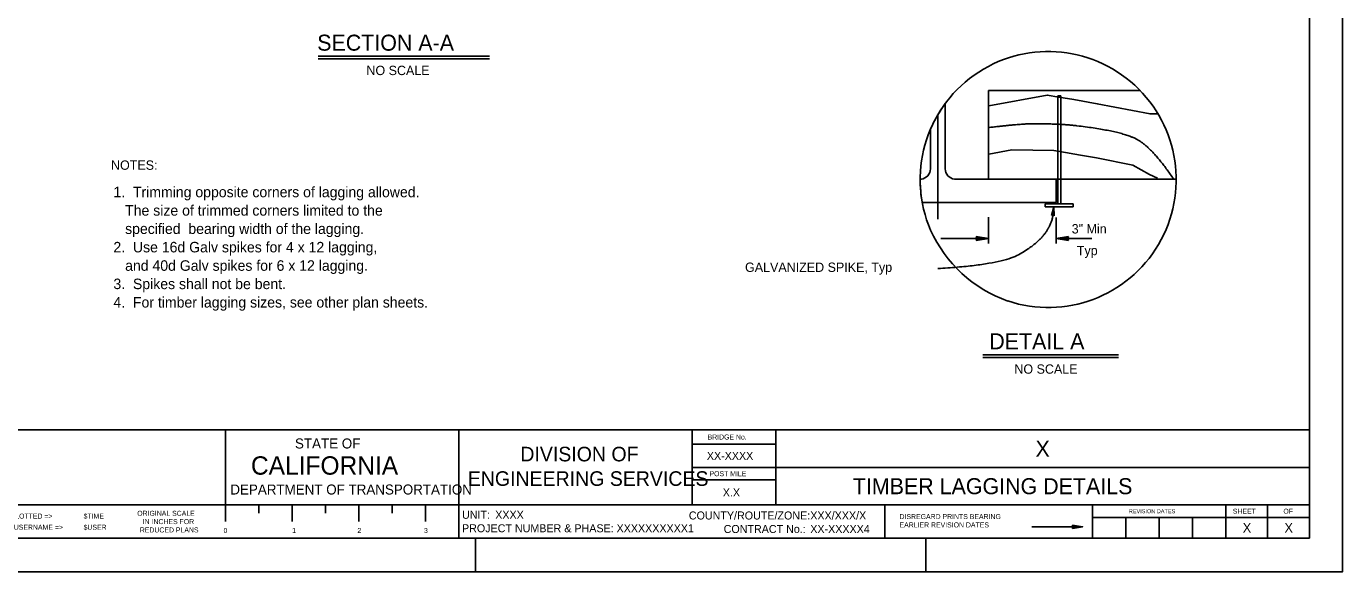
# Model space of a CAD drawing. Extents: x 0 to 2.83, y 0 to 1.83.
# Drawn here: x 1.189 to 2.833, y 0 to 0.681 of the extents above; entities that cross this region are included whole.
import ezdxf

# ---------------------------------------------------------------- set-up
doc = ezdxf.new("R2010")
doc.units = 0
for name, color, linetype in [('14 Ramp Anno', 7, 'Continuous'), ('201 Center and Station Line', 7, 'Continuous'), ('212 Leaders and Dim Lines', 7, 'Continuous'), ('214 Text and Titles', 7, 'Continuous'), ('221 Structural Steel', 7, 'Continuous'), ('230 Wood', 7, 'Continuous'), ('str_Border-Plot-Shape-A', 7, 'Continuous'), ('str_Border-Text-A', 7, 'Continuous'), ('str_Border-Title-Block-A', 7, 'Continuous')]:
    doc.layers.add(name, color=color, linetype=linetype)

msp = doc.modelspace()

# ---------------------------------------------------------------- linework, layer by layer
at = {"layer": '14 Ramp Anno'}
for p, q in [((1.5533, 0.6441), (1.7306, 0.6441)), ((1.5533, 0.6441), (1.7673, 0.6441)), ((1.5533, 0.6408), (1.7306, 0.6408)), ((1.5533, 0.6408), (1.7673, 0.6408)), ((2.4725, 0.4557), (2.4695, 0.445)), ((2.4704, 0.4455), (2.4695, 0.445)), ((2.4725, 0.4557), (2.47, 0.4452)), ((2.4704, 0.4455), (2.4725, 0.4557)), ((2.4714, 0.4459), (2.4704, 0.4455)), ((2.4709, 0.4457), (2.4725, 0.4557)), ((2.4714, 0.4459), (2.4725, 0.4557)), ((2.4723, 0.4453), (2.4714, 0.4459)), ((2.4725, 0.4557), (2.4718, 0.4456)), ((2.4725, 0.4557), (2.4723, 0.4453)), ((2.4723, 0.4453), (2.4731, 0.4446)), ((2.4731, 0.4446), (2.4725, 0.4557)), ((2.4727, 0.445), (2.4725, 0.4557)), ((2.3838, 0.2709), (2.5401, 0.2709)), ((2.3838, 0.2709), (2.5534, 0.2709)), ((2.3838, 0.2677), (2.5401, 0.2677)), ((2.3838, 0.2677), (2.5534, 0.2677))]:
    msp.add_line(p, q, dxfattribs=at)
at = {"layer": '201 Center and Station Line'}
msp.add_line((2.3276, 0.4404), (2.3276, 0.5711), dxfattribs=at)
at = {"layer": '212 Leaders and Dim Lines'}
for p, q in [((2.3907, 0.4427), (2.3907, 0.4101)), ((2.4756, 0.4426), (2.4756, 0.4101)), ((2.3315, 0.4163), (2.3907, 0.4163)), ((2.376, 0.4176), (2.3753, 0.4189)), ((2.3753, 0.4189), (2.3907, 0.4163)), ((2.3907, 0.4163), (2.3753, 0.4138)), ((2.376, 0.415), (2.3753, 0.4138)), ((2.3756, 0.4182), (2.3907, 0.4163)), ((2.3907, 0.4163), (2.3756, 0.4144)), ((2.3907, 0.4163), (2.376, 0.4176)), ((2.376, 0.4176), (2.3768, 0.4163)), ((2.376, 0.415), (2.3907, 0.4163)), ((2.3768, 0.4163), (2.376, 0.415)), ((2.3907, 0.4163), (2.3765, 0.4169)), ((2.3765, 0.4157), (2.3907, 0.4163)), ((2.3768, 0.4163), (2.3907, 0.4163)), ((2.4756, 0.4163), (2.491, 0.4189)), ((2.4756, 0.4163), (2.4906, 0.4183)), ((2.4902, 0.4176), (2.4756, 0.4163)), ((2.4898, 0.417), (2.4756, 0.4163)), ((2.52, 0.4163), (2.4756, 0.4163)), ((2.4895, 0.4163), (2.4756, 0.4163)), ((2.491, 0.4138), (2.4756, 0.4163)), ((2.4756, 0.4163), (2.4902, 0.415)), ((2.4906, 0.4144), (2.4756, 0.4163)), ((2.4756, 0.4163), (2.4898, 0.4157)), ((2.4895, 0.4163), (2.4902, 0.4176)), ((2.4902, 0.415), (2.4895, 0.4163)), ((2.4902, 0.4176), (2.491, 0.4189)), ((2.4902, 0.415), (2.491, 0.4138))]:
    msp.add_line(p, q, dxfattribs=at)
for centre, radius, start, end in [((2.4654, 0.4899), 0.1599, 251.5761, 203.3092), ((2.4702, 0.4951), 0.1664, 204.2994, 250.5859)]:
    msp.add_arc(centre, radius, start, end, dxfattribs=at)
msp.add_open_spline([(2.3276, 0.3787), (2.4062, 0.3832), (2.453, 0.41), (2.4722, 0.4384), (2.472, 0.4526)], degree=2, dxfattribs=at)
at = {"layer": '221 Structural Steel'}
for p, q in [((2.4773, 0.4596), (2.4773, 0.5945)), ((2.4773, 0.5945), (2.4812, 0.5945)), ((2.4812, 0.4596), (2.4812, 0.5945)), ((2.4616, 0.4596), (2.4965, 0.4596)), ((2.4616, 0.4596), (2.4616, 0.4557)), ((2.4616, 0.4557), (2.4965, 0.4557)), ((2.4965, 0.4596), (2.4965, 0.4557))]:
    msp.add_line(p, q, dxfattribs=at)
for points in [[(2.3368, 0.5033), (2.3368, 0.5033), (2.3368, 0.585)], [(2.3184, 0.553), (2.3184, 0.5033), (2.3184, 0.5033)], [(2.3069, 0.4905), (2.3069, 0.4905), (2.3055, 0.4905)], [(2.308, 0.4613), (2.4756, 0.4613), (2.4756, 0.4905), (2.3483, 0.4905), (2.3483, 0.4905)]]:
    msp.add_lwpolyline(points, dxfattribs=at)
for centre, radius, start, end in [((2.4654, 0.4899), 0.1599, 143.5273, 156.7901), ((2.3055, 0.5033), 0.0129, 276.4271, 0), ((2.3497, 0.5033), 0.0129, 180, 263.5729), ((2.4654, 0.4899), 0.1599, 179.7958, 190.3233)]:
    msp.add_arc(centre, radius, start, end, dxfattribs=at)
at = {"layer": '230 Wood'}
for p, q in [((2.3907, 0.4905), (2.3907, 0.6012)), ((2.5803, 0.6012), (2.3907, 0.6012)), ((2.4788, 0.593), (2.4973, 0.5898)), ((2.4799, 0.5248), (2.5058, 0.5204)), ((2.48, 0.4905), (2.3907, 0.4905)), ((2.6253, 0.4905), (2.4736, 0.4905))]:
    msp.add_line(p, q, dxfattribs=at)
for points in [[(2.3911, 0.582), (2.4643, 0.5955), (2.4788, 0.593)], [(2.4973, 0.5898), (2.5267, 0.5847), (2.5928, 0.572), (2.6027, 0.572)], [(2.3911, 0.5215), (2.42, 0.5269), (2.4725, 0.526), (2.4799, 0.5248)], [(2.5058, 0.5204), (2.5258, 0.517), (2.5711, 0.5079), (2.5919, 0.4962), (2.6018, 0.4917)]]:
    msp.add_lwpolyline(points, dxfattribs=at)
for points in [[(2.3907, 0.5548), (2.424, 0.5587), (2.4534, 0.5601), (2.4794, 0.5589)], [(2.4794, 0.5589), (2.487, 0.5585), (2.4943, 0.5579), (2.5013, 0.5571)], [(2.5013, 0.5571), (2.5577, 0.5505), (2.5959, 0.5292), (2.6221, 0.4905)]]:
    msp.add_open_spline(points, degree=2, dxfattribs=at)
at = {"layer": 'str_Border-Plot-Shape-A'}
msp.add_lwpolyline([(0, 0), (2.8333, 0), (2.8333, 1.8333), (0, 1.8333)], close=True, dxfattribs=at)
at = {"layer": 'str_Border-Title-Block-A'}
for p, q in [((2.8333, 1.8333), (2.8333, 0)), ((2.7917, 1.7917), (2.7917, 0.0417)), ((2.7917, 0.1771), (0.0833, 0.1771)), ((1.4375, 0.1771), (1.4375, 0.0833)), ((1.7292, 0.1771), (1.7292, 0.0833)), ((2.0208, 0.1771), (2.0208, 0.0833)), ((2.125, 0.1771), (2.125, 0.0833)), ((2.0208, 0.1593), (2.125, 0.1593)), ((2.7917, 0.1302), (2.0208, 0.1302)), ((2.0208, 0.1146), (2.125, 0.1146)), ((2.7917, 0.0833), (0.0833, 0.0833)), ((1.4375, 0.0833), (1.4375, 0.0625)), ((1.4792, 0.0833), (1.4792, 0.0729)), ((1.5208, 0.0833), (1.5208, 0.0625)), ((1.5625, 0.0833), (1.5625, 0.0729)), ((1.6042, 0.0833), (1.6042, 0.0625)), ((1.6458, 0.0833), (1.6458, 0.0729)), ((1.6875, 0.0833), (1.6875, 0.0625)), ((1.7292, 0.0417), (1.7292, 0.0833)), ((2.2614, 0.0417), (2.2614, 0.0833)), ((2.5208, 0.0833), (2.5208, 0.0417)), ((2.6875, 0.0831), (2.6875, 0.0417)), ((2.7396, 0.0833), (2.7396, 0.0417)), ((2.7917, 0.0677), (2.5208, 0.0677)), ((2.5625, 0.0677), (2.5625, 0.0417)), ((2.6042, 0.0677), (2.6042, 0.0417)), ((2.6458, 0.0677), (2.6458, 0.0417)), ((2.5028, 0.0561), (2.4448, 0.0561)), ((2.7917, 0.0417), (0.0833, 0.0417)), ((1.75, 0.0417), (1.75, 0)), ((2.3126, 0.0417), (2.3126, 0)), ((2.8333, 0), (0, 0))]:
    msp.add_line(p, q, dxfattribs=at)
for points in [[(2.496, 0.0582), (2.5085, 0.0561), (2.496, 0.054)], [(2.4981, 0.0568), (2.5023, 0.0561), (2.4981, 0.0554)]]:
    msp.add_lwpolyline(points, close=True, dxfattribs=at)

# ---------------------------------------------------------------- texts
at = {"layer": '14 Ramp Anno'}
for s, height, p in [('SECTION A-A', 0.020003, (1.5522, 0.6509)), ('DETAIL A', 0.02, (2.3918, 0.2778))]:
    msp.add_text(s, height=height, dxfattribs=at).set_placement(p)
at = {"layer": '212 Leaders and Dim Lines'}
for s, p in [('3" Min', (2.4948, 0.4225)), ('Typ', (2.5012, 0.3954))]:
    msp.add_text(s, height=0.01167, dxfattribs=at).set_placement(p)
at = {"layer": '214 Text and Titles'}
for s, height, p in [('NO SCALE', 0.01167, (1.6137, 0.6204)), ('NOTES:', 0.01167, (1.2946, 0.5021)), ('1.  Trimming opposite corners of lagging allowed.', 0.013123, (1.2976, 0.4678)), ('   The size of trimmed corners limited to the ', 0.013123, (1.2976, 0.4448)), ('   specified  bearing width of the lagging.', 0.013123, (1.2976, 0.4219)), ('2.  Use 16d Galv spikes for 4 x 12 lagging,', 0.013123, (1.2976, 0.3989)), ('   and 40d Galv spikes for 6 x 12 lagging.', 0.013123, (1.2976, 0.3759)), ('GALVANIZED SPIKE, Typ', 0.011667, (2.0867, 0.3745)), ('3.  Spikes shall not be bent.', 0.013123, (1.2976, 0.353)), ('4.  For timber lagging sizes, see other plan sheets.', 0.013123, (1.2976, 0.33)), ('NO SCALE', 0.01167, (2.4232, 0.2473))]:
    msp.add_text(s, height=height, dxfattribs=at).set_placement(p)
at = {"layer": 'str_Border-Text-A'}
for s, height, p in [('XX-XXXX', 0.01, (2.039, 0.1397)), ('X', 0.02, (2.4496, 0.1436)), ('TIMBER LAGGING DETAILS', 0.02, (2.2214, 0.0968)), ('X.X', 0.01, (2.0589, 0.094)), ('XXXX', 0.01, (1.7746, 0.0661)), ('XXX/XXX/X', 0.01, (2.1682, 0.0652)), ('XXXXXXXXXX1', 0.01, (1.9262, 0.0492)), ('XX-XXXXX4', 0.01, (2.1682, 0.0483)), ('X', 0.0117, (2.7086, 0.0489)), ('X', 0.0117, (2.7607, 0.0489))]:
    msp.add_text(s, height=height, dxfattribs=at).set_placement(p)
at = {"layer": 'str_Border-Title-Block-A'}
for s, height, p in [('STATE OF', 0.0125, (1.5244, 0.1539)), ('BRIDGE No.', 0.00625, (2.0399, 0.1651)), ('DIVISION OF', 0.018228, (1.806, 0.1378)), ('CALIFORNIA', 0.02292, (1.4694, 0.1212)), ('ENGINEERING SERVICES', 0.018228, (1.7403, 0.1072)), ('POST MILE', 0.00625, (2.0423, 0.1193)), ('DEPARTMENT OF TRANSPORTATION', 0.012498, (1.4437, 0.0964)), ('ORIGINAL SCALE', 0.006249, (1.3273, 0.0698)), ('UNIT:', 0.01, (1.7331, 0.0661)), ('COUNTY/ROUTE/ZONE:', 0.01, (2.0165, 0.0652)), ('DISREGARD PRINTS BEARING', 0.006249, (2.2797, 0.0657)), ('REVISION DATES', 0.004999, (2.5662, 0.073)), ('SHEET', 0.00625, (2.6961, 0.0724)), ('OF', 0.00625, (2.7593, 0.0724)), ('REDUCED PLANS', 0.006249, (1.3306, 0.049)), ('IN INCHES FOR', 0.006249, (1.3342, 0.0594)), ('0', 0.00625, (1.4352, 0.0483)), ('1', 0.00625, (1.5209, 0.0485)), ('2', 0.00625, (1.6024, 0.0483)), ('3', 0.00625, (1.6856, 0.0483)), ('PROJECT NUMBER & PHASE:', 0.01, (1.7331, 0.0492)), ('CONTRACT No.:', 0.01, (2.06, 0.0483)), ('EARLIER REVISION DATES', 0.006249, (2.2797, 0.0553))]:
    msp.add_text(s, height=height, dxfattribs=at).set_placement(p)
for s, height, p in [('TIME PLOTTED =>', 0.006249, (1.1462, 0.0663)), ('$TIME', 0.00625, (1.2603, 0.0663)), ('USERNAME =>', 0.006249, (1.1731, 0.0524)), ('$USER', 0.00625, (1.2603, 0.0524))]:
    msp.add_text(s, height=height, rotation=360, dxfattribs=at).set_placement(p)

doc.saveas('drawing.dxf')
